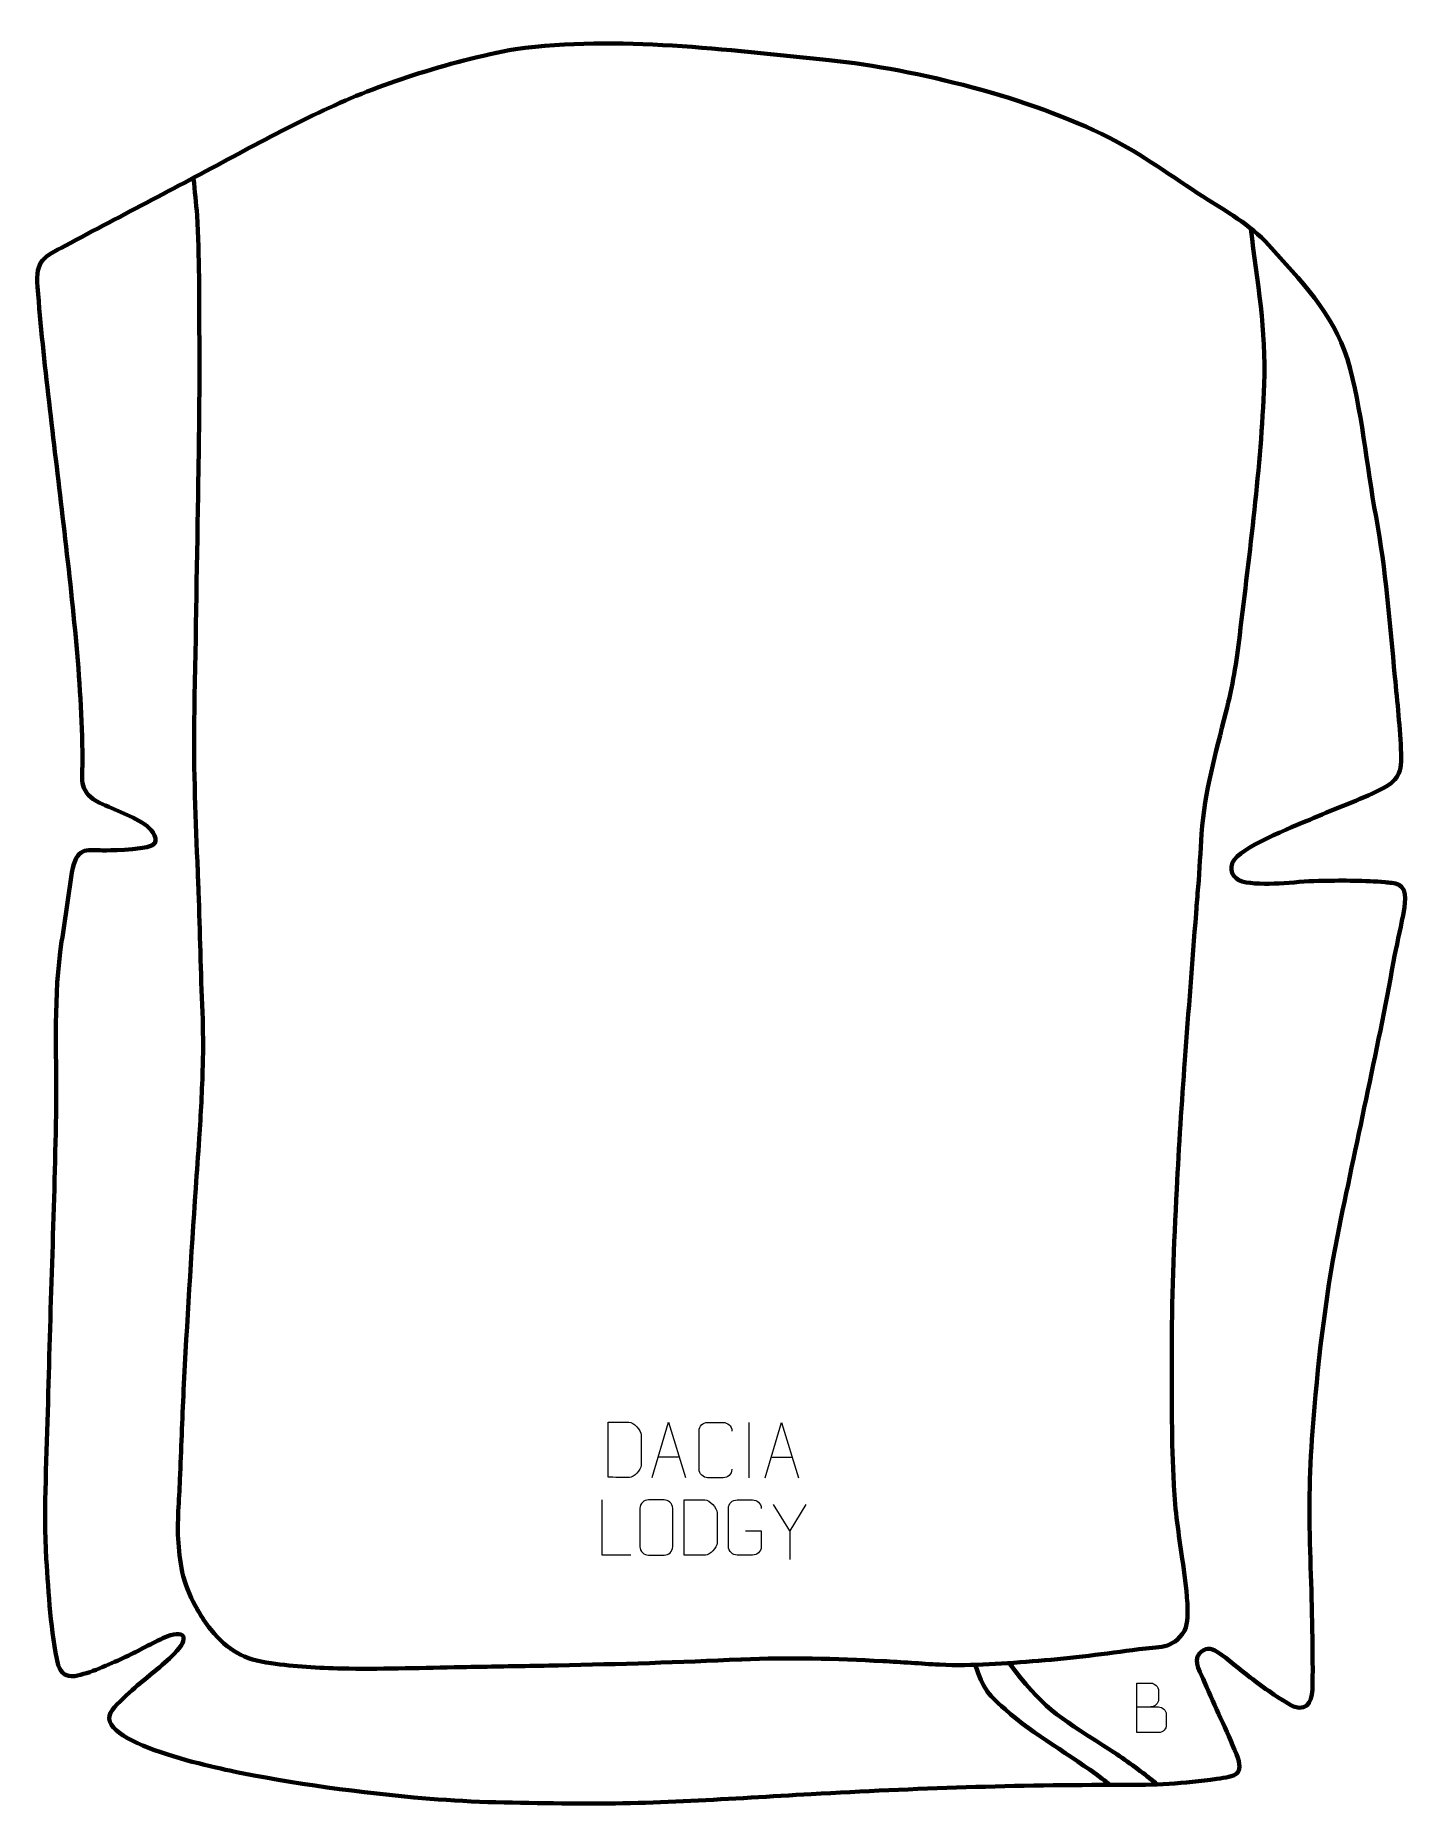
# Model space of a CAD drawing. Header units: millimetres. Extents: x 1161 to 1781, y 46 to 846.
import ezdxf

# ---------------------------------------------------------------- set-up
doc = ezdxf.new("R2010")
doc.units = ezdxf.units.MM
doc.header["$MEASUREMENT"] = 0
doc.layers.add('layer 1', color=7, linetype='Continuous')
doc.layers.add('layer 2', color=7, linetype='Continuous')

msp = doc.modelspace()

# ---------------------------------------------------------------- linework, layer by layer
at = {"layer": 'layer 1', "color": 142, "lineweight": 158}
for points, knots in [([(1709.9128, 758.5395), (1712.8087, 734.6158), (1716.9253, 712.7214), (1715.9942, 688.3725), (1715.9942, 688.3725), (1714.4911, 650.6273), (1709.3861, 612.4018), (1704.919, 574.8737), (1704.919, 574.8737), (1703.4517, 562.5479), (1701.6998, 552.0147), (1698.6619, 539.9497), (1698.6619, 539.9497), (1693.9136, 521.1504), (1689.1361, 504.6122), (1687.7034, 485.0635), (1687.7034, 485.0635), (1687.1172, 477.0652), (1686.7714, 469.0565), (1686.1363, 461.0593), (1686.1363, 461.0593), (1685.8296, 457.2415), (1685.5199, 453.4242), (1685.2225, 449.6056), (1685.2225, 449.6056), (1685.2225, 449.6056), (1685.1839, 449.1075), (1685.1839, 449.1075), (1685.1839, 449.1075), (1683.4816, 427.0186), (1681.7503, 404.9323), (1680.1312, 382.8371), (1680.1312, 382.8371), (1678.7121, 363.4075), (1677.4346, 343.9729), (1676.4517, 324.5159), (1676.4517, 324.5159), (1675.174, 299.0667), (1674.1616, 274.1995), (1674.2044, 248.697), (1674.2044, 248.697), (1674.2367, 229.4437), (1674.0723, 210.2355), (1675.0976, 190.9981), (1675.0976, 190.9981), (1675.0976, 190.9981), (1675.1247, 190.4966), (1675.1247, 190.4966), (1675.1247, 190.4966), (1675.7615, 178.965), (1677.2902, 168.6477), (1678.9586, 157.2776), (1678.9586, 157.2776), (1679.9067, 150.8161), (1680.76, 144.4164), (1681.2241, 137.8973), (1681.2241, 137.8973), (1681.2241, 137.8973), (1681.2585, 137.3998), (1681.2585, 137.3998), (1681.2585, 137.3998), (1681.4982, 133.3924), (1681.5615, 128.5464), (1679.971, 124.7995), (1679.971, 124.7995), (1674.657, 116.2085), (1668.1655, 117.6683), (1659.3042, 116.4585), (1659.3042, 116.4585), (1644.2376, 114.4035), (1629.1929, 112.5159), (1614.0354, 111.2522), (1614.0354, 111.2522), (1599.0209, 110.0427), (1584.3359, 108.8211), (1569.2444, 109.5064), (1569.2444, 109.5064), (1560.695, 109.9847), (1552.1626, 110.6685), (1543.6089, 111.0992), (1543.6089, 111.0992), (1522.3383, 112.1555), (1501.1938, 112.8818), (1479.9003, 111.8916), (1479.9003, 111.8916), (1479.9003, 111.8916), (1479.3932, 111.8676), (1479.3932, 111.8676), (1479.3932, 111.8676), (1451.9119, 110.5491), (1424.4092, 109.7657), (1396.904, 109.1568), (1396.904, 109.1568), (1391.2374, 109.0316), (1385.5707, 108.9244), (1379.9034, 108.8366), (1379.9034, 108.8366), (1369.8867, 108.6867), (1359.8772, 108.5132), (1349.8613, 108.3203), (1349.8613, 108.3203), (1333.1041, 107.9978), (1315.9469, 107.4174), (1299.2205, 107.7527), (1299.2205, 107.7527), (1288.466, 107.9683), (1277.8546, 108.625), (1267.1952, 110.1168), (1267.1952, 110.1168), (1254.6654, 111.9086), (1248.0342, 115.6711), (1239.9048, 125.3588), (1239.9048, 125.3588), (1237.7307, 128.083), (1235.8665, 131.0094), (1234.0984, 134.0079), (1234.0984, 134.0079), (1234.0984, 134.0079), (1233.8422, 134.4423), (1233.8422, 134.4423), (1233.8422, 134.4423), (1231.2093, 139.0436), (1229.0117, 143.9227), (1227.6201, 149.0466), (1227.6201, 149.0466), (1227.6201, 149.0466), (1227.5034, 149.4874), (1227.5034, 149.4874), (1227.5034, 149.4874), (1226.2108, 154.4988), (1225.6384, 159.5014), (1225.2558, 164.649), (1225.2558, 164.649), (1224.6152, 174.0364), (1225.5998, 183.7909), (1225.972, 193.202), (1225.972, 193.202), (1226.4871, 206.6842), (1227.0016, 220.1646), (1227.6614, 233.6409), (1227.6614, 233.6409), (1229.1613, 264.0829), (1231.0439, 294.5026), (1233.1453, 324.9086), (1233.1453, 324.9086), (1233.6648, 332.3966), (1234.18, 339.8848), (1234.6777, 347.3743), (1234.6777, 347.3743), (1235.4067, 358.3566), (1236.0213, 369.3331), (1236.2994, 380.3374), (1236.2994, 380.3374), (1236.4971, 388.3372), (1236.4775, 396.2998), (1236.1679, 404.2968), (1236.1679, 404.2968), (1235.3749, 422.4998), (1235.0215, 440.7203), (1234.3737, 458.929), (1234.3737, 458.929), (1234.2102, 463.4357), (1234.0379, 467.9419), (1233.8567, 472.4479), (1233.8567, 472.4479), (1232.9199, 495.2759), (1232.0407, 518.0319), (1232.4873, 540.8869), (1232.4873, 540.8869), (1233.1796, 575.4253), (1233.6903, 609.9671), (1234.2738, 644.5076), (1234.2738, 644.5076), (1234.6356, 665.8933), (1234.8829, 687.2749), (1234.744, 708.664), (1234.744, 708.664), (1234.6092, 727.3533), (1234.8473, 745.9859), (1233.6972, 764.6563), (1233.6972, 764.6563), (1233.347, 770.1971), (1232.6801, 775.7279), (1232.1673, 781.2569)], [0, 0, 0, 0, 0.0212766, 0.0212766, 0.0212766, 0.0212766, 0.04255319, 0.04255319, 0.04255319, 0.04255319, 0.06382979, 0.06382979, 0.06382979, 0.06382979, 0.08510638, 0.08510638, 0.08510638, 0.08510638, 0.10638298, 0.10638298, 0.10638298, 0.10638298, 0.12765957, 0.12765957, 0.12765957, 0.12765957, 0.14893617, 0.14893617, 0.14893617, 0.14893617, 0.17021277, 0.17021277, 0.17021277, 0.17021277, 0.19148936, 0.19148936, 0.19148936, 0.19148936, 0.21276596, 0.21276596, 0.21276596, 0.21276596, 0.23404255, 0.23404255, 0.23404255, 0.23404255, 0.25531915, 0.25531915, 0.25531915, 0.25531915, 0.27659574, 0.27659574, 0.27659574, 0.27659574, 0.29787234, 0.29787234, 0.29787234, 0.29787234, 0.31914894, 0.31914894, 0.31914894, 0.31914894, 0.34042553, 0.34042553, 0.34042553, 0.34042553, 0.36170213, 0.36170213, 0.36170213, 0.36170213, 0.38297872, 0.38297872, 0.38297872, 0.38297872, 0.40425532, 0.40425532, 0.40425532, 0.40425532, 0.42553191, 0.42553191, 0.42553191, 0.42553191, 0.44680851, 0.44680851, 0.44680851, 0.44680851, 0.46808511, 0.46808511, 0.46808511, 0.46808511, 0.4893617, 0.4893617, 0.4893617, 0.4893617, 0.5106383, 0.5106383, 0.5106383, 0.5106383, 0.53191489, 0.53191489, 0.53191489, 0.53191489, 0.55319149, 0.55319149, 0.55319149, 0.55319149, 0.57446809, 0.57446809, 0.57446809, 0.57446809, 0.59574468, 0.59574468, 0.59574468, 0.59574468, 0.61702128, 0.61702128, 0.61702128, 0.61702128, 0.63829787, 0.63829787, 0.63829787, 0.63829787, 0.65957447, 0.65957447, 0.65957447, 0.65957447, 0.68085106, 0.68085106, 0.68085106, 0.68085106, 0.70212766, 0.70212766, 0.70212766, 0.70212766, 0.72340426, 0.72340426, 0.72340426, 0.72340426, 0.74468085, 0.74468085, 0.74468085, 0.74468085, 0.76595745, 0.76595745, 0.76595745, 0.76595745, 0.78723404, 0.78723404, 0.78723404, 0.78723404, 0.80851064, 0.80851064, 0.80851064, 0.80851064, 0.82978723, 0.82978723, 0.82978723, 0.82978723, 0.85106383, 0.85106383, 0.85106383, 0.85106383, 0.87234043, 0.87234043, 0.87234043, 0.87234043, 0.89361702, 0.89361702, 0.89361702, 0.89361702, 0.91489362, 0.91489362, 0.91489362, 0.91489362, 0.93617021, 0.93617021, 0.93617021, 0.93617021, 0.95744681, 0.95744681, 0.95744681, 0.95744681, 1, 1, 1, 1]), ([(1585.3997, 109.3525), (1589.4102, 98.387), (1589.9861, 97.28), (1598.852, 89.3263), (1598.852, 89.3263), (1612.2451, 77.5181), (1628.4174, 68.7619), (1642.7199, 57.9155), (1642.7199, 57.9155), (1643.9104, 57.0127), (1645.0967, 56.1041), (1646.2829, 55.1953)], [0, 0, 0, 0, 0.25, 0.25, 0.25, 0.25, 0.5, 0.5, 0.5, 0.5, 1, 1, 1, 1]), ([(1600.6305, 110.438), (1615.3482, 90.3572), (1622.7247, 86.1379), (1643.2276, 72.9677), (1643.2276, 72.9677), (1649.812, 68.7381), (1656.1374, 64.466), (1662.3125, 59.6452), (1662.3125, 59.6452), (1664.0423, 58.2899), (1665.7557, 56.9154), (1667.4653, 55.5347), (1667.4653, 55.5347), (1667.4653, 55.5347), (1667.9198, 55.1673), (1667.9198, 55.1673)], [0, 0, 0, 0, 0.2, 0.2, 0.2, 0.2, 0.4, 0.4, 0.4, 0.4, 0.6, 0.6, 0.6, 0.6, 1, 1, 1, 1])]:
    msp.add_open_spline(points, degree=3, knots=knots, dxfattribs=at)
at = {"layer": 'layer 2', "color": 242, "lineweight": 158}
msp.add_open_spline([(1174.164, 750.958), (1200.222, 764.8759), (1226.4039, 778.4159), (1252.3866, 792.5045), (1252.3866, 792.5045), (1278.7018, 806.6926), (1302.7074, 818.9539), (1331.3766, 828.0481), (1331.3766, 828.0481), (1345.9593, 832.674), (1362.5919, 837.1771), (1377.6351, 839.853), (1377.6351, 839.853), (1424.5456, 846.0301), (1472.5672, 839.4736), (1519.3619, 834.8652), (1519.3619, 834.8652), (1559.5843, 830.4415), (1609.6752, 818.0286), (1645.832, 799.8151), (1645.832, 799.8151), (1660.4373, 792.4579), (1674.6641, 781.9815), (1688.4951, 773.0778), (1688.4951, 773.0778), (1698.7406, 766.5061), (1709.6639, 760.4132), (1717.926, 751.3103), (1717.926, 751.3103), (1732.0606, 735.5504), (1747.1803, 720.4044), (1753.6348, 699.6827), (1753.6348, 699.6827), (1760.22, 676.6314), (1762.1484, 651.9995), (1766.5172, 628.3791), (1766.5172, 628.3791), (1770.8989, 604.4849), (1772.7221, 580.2332), (1775.0401, 556.0781), (1775.0401, 556.0781), (1776.1374, 544.6493), (1777.4015, 532.754), (1777.8631, 521.3056), (1777.8631, 521.3056), (1778.2705, 511.2012), (1775.5919, 508.4974), (1766.7052, 504.1823), (1766.7052, 504.1823), (1756.8361, 499.4795), (1746.5237, 495.9029), (1736.533, 491.4807), (1736.533, 491.4807), (1729.0384, 488.2319), (1704.7857, 479.0257), (1701.6985, 472.128), (1701.6985, 472.128), (1699.7308, 467.1744), (1703.0151, 463.9165), (1707.7774, 463.1343), (1707.7774, 463.1343), (1718.1281, 461.4342), (1731.6758, 463.7858), (1742.5299, 463.8697), (1742.5299, 463.8697), (1751.8859, 463.9422), (1761.3349, 464.0547), (1770.6602, 463.2199), (1770.6602, 463.2199), (1772.3344, 463.066), (1775.0993, 462.7981), (1776.6351, 462.1276), (1776.6351, 462.1276), (1781.2355, 459.9201), (1779.4739, 452.3676), (1778.7097, 448.3357), (1778.7097, 448.3357), (1777.3612, 441.2939), (1775.7131, 434.4607), (1774.4363, 427.3525), (1774.4363, 427.3525), (1766.9049, 385.7337), (1757.3843, 344.6422), (1749.065, 303.2071), (1749.065, 303.2071), (1743.4737, 274.5654), (1739.9848, 244.1242), (1737.7877, 215.0149), (1737.7877, 215.0149), (1736.3115, 195.3032), (1736.1783, 176.9637), (1736.8412, 157.2305), (1736.8412, 157.2305), (1737.4632, 138.3483), (1738.0381, 119.1052), (1737.8472, 100.224), (1737.8472, 100.224), (1737.7131, 94.6965), (1736.6903, 87.971), (1729.2645, 90.644), (1729.2645, 90.644), (1722.8643, 93.7227), (1715.5107, 99.4098), (1709.7089, 103.7072), (1709.7089, 103.7072), (1704.6756, 107.5057), (1700.0034, 111.8051), (1694.771, 115.3197), (1694.771, 115.3197), (1691.8682, 117.2468), (1689.2291, 117.2968), (1686.7357, 114.6122), (1686.7357, 114.6122), (1683.7226, 110.9002), (1687.4767, 105.2185), (1689.021, 101.5659), (1689.021, 101.5659), (1693.6679, 90.6942), (1698.9904, 79.916), (1703.3853, 68.9866), (1703.3853, 68.9866), (1707.1985, 59.5037), (1703.0252, 59.1214), (1694.5153, 57.8861), (1694.5153, 57.8861), (1679.4645, 55.7164), (1666.4821, 55.0628), (1651.3086, 55.1303), (1651.3086, 55.1303), (1604.3794, 55.2716), (1558.1476, 53.5604), (1511.3074, 50.9996), (1511.3074, 50.9996), (1474.9407, 48.9678), (1438.7643, 46.2355), (1402.3013, 46.7399), (1402.3013, 46.7399), (1382.2993, 47.026), (1362.6557, 47.0784), (1342.6811, 48.5974), (1342.6811, 48.5974), (1313.3732, 50.8515), (1282.7631, 54.8664), (1253.912, 60.4903), (1253.912, 60.4903), (1245.5821, 62.1422), (1184.0177, 74.4283), (1195.468, 89.1156), (1195.468, 89.1156), (1197.8815, 92.2113), (1202.537, 96.4065), (1205.5842, 99.0596), (1205.5842, 99.0596), (1211.5794, 104.2116), (1217.7219, 108.7774), (1223.3829, 114.3651), (1223.3829, 114.3651), (1230.5635, 121.5542), (1228.6262, 126.1566), (1218.2842, 121.4542), (1218.2842, 121.4542), (1212.1613, 118.6157), (1206.3941, 115.2729), (1200.2052, 112.4367), (1200.2052, 112.4367), (1193.8281, 109.5144), (1185.2581, 105.5313), (1178.4167, 104.3585), (1178.4167, 104.3585), (1174.4816, 103.9817), (1172.2556, 105.4729), (1171.0126, 109.2079), (1171.0126, 109.2079), (1167.4949, 124.3336), (1166.6059, 141.7632), (1165.5939, 157.3228), (1165.5939, 157.3228), (1164.2302, 180.6741), (1165.9051, 204.64), (1166.4064, 228.0606), (1166.4064, 228.0606), (1167.3655, 272.8583), (1169.3987, 317.5331), (1170.0379, 362.3657), (1170.0379, 362.3657), (1170.2397, 387.0483), (1168.7391, 411.8601), (1172.519, 436.3408), (1172.519, 436.3408), (1174.2254, 447.4198), (1175.7244, 458.5882), (1177.52, 469.642), (1177.52, 469.642), (1180.1788, 479.7647), (1183.9022, 477.4055), (1192.8168, 477.6214), (1192.8168, 477.6214), (1196.5105, 477.7096), (1212.9217, 477.8842), (1214.6082, 480.8087), (1214.6082, 480.8087), (1216.2987, 483.7401), (1212.3401, 487.7998), (1210.1211, 489.3143), (1210.1211, 489.3143), (1202.757, 494.0714), (1195.7128, 496.0054), (1188.2295, 499.8764), (1188.2295, 499.8764), (1179.9125, 504.944), (1181.9795, 510.2765), (1181.9349, 518.8358), (1181.9349, 518.8358), (1181.6411, 555.108), (1177.1108, 592.4789), (1172.9714, 628.5388), (1172.9714, 628.5388), (1169.0092, 662.9851), (1164.3057, 697.8205), (1161.61, 732.3577), (1161.61, 732.3577), (1160.6565, 744.5724), (1164.4561, 745.7899), (1174.164, 750.958)], degree=3, knots=[0, 0, 0, 0, 0.01754386, 0.01754386, 0.01754386, 0.01754386, 0.03508772, 0.03508772, 0.03508772, 0.03508772, 0.05263158, 0.05263158, 0.05263158, 0.05263158, 0.07017544, 0.07017544, 0.07017544, 0.07017544, 0.0877193, 0.0877193, 0.0877193, 0.0877193, 0.10526316, 0.10526316, 0.10526316, 0.10526316, 0.12280702, 0.12280702, 0.12280702, 0.12280702, 0.14035088, 0.14035088, 0.14035088, 0.14035088, 0.15789474, 0.15789474, 0.15789474, 0.15789474, 0.1754386, 0.1754386, 0.1754386, 0.1754386, 0.19298246, 0.19298246, 0.19298246, 0.19298246, 0.21052632, 0.21052632, 0.21052632, 0.21052632, 0.22807018, 0.22807018, 0.22807018, 0.22807018, 0.24561404, 0.24561404, 0.24561404, 0.24561404, 0.26315789, 0.26315789, 0.26315789, 0.26315789, 0.28070175, 0.28070175, 0.28070175, 0.28070175, 0.29824561, 0.29824561, 0.29824561, 0.29824561, 0.31578947, 0.31578947, 0.31578947, 0.31578947, 0.33333333, 0.33333333, 0.33333333, 0.33333333, 0.35087719, 0.35087719, 0.35087719, 0.35087719, 0.36842105, 0.36842105, 0.36842105, 0.36842105, 0.38596491, 0.38596491, 0.38596491, 0.38596491, 0.40350877, 0.40350877, 0.40350877, 0.40350877, 0.42105263, 0.42105263, 0.42105263, 0.42105263, 0.43859649, 0.43859649, 0.43859649, 0.43859649, 0.45614035, 0.45614035, 0.45614035, 0.45614035, 0.47368421, 0.47368421, 0.47368421, 0.47368421, 0.49122807, 0.49122807, 0.49122807, 0.49122807, 0.50877193, 0.50877193, 0.50877193, 0.50877193, 0.52631579, 0.52631579, 0.52631579, 0.52631579, 0.54385965, 0.54385965, 0.54385965, 0.54385965, 0.56140351, 0.56140351, 0.56140351, 0.56140351, 0.57894737, 0.57894737, 0.57894737, 0.57894737, 0.59649123, 0.59649123, 0.59649123, 0.59649123, 0.61403509, 0.61403509, 0.61403509, 0.61403509, 0.63157895, 0.63157895, 0.63157895, 0.63157895, 0.64912281, 0.64912281, 0.64912281, 0.64912281, 0.66666667, 0.66666667, 0.66666667, 0.66666667, 0.68421053, 0.68421053, 0.68421053, 0.68421053, 0.70175439, 0.70175439, 0.70175439, 0.70175439, 0.71929825, 0.71929825, 0.71929825, 0.71929825, 0.73684211, 0.73684211, 0.73684211, 0.73684211, 0.75438596, 0.75438596, 0.75438596, 0.75438596, 0.77192982, 0.77192982, 0.77192982, 0.77192982, 0.78947368, 0.78947368, 0.78947368, 0.78947368, 0.80701754, 0.80701754, 0.80701754, 0.80701754, 0.8245614, 0.8245614, 0.8245614, 0.8245614, 0.84210526, 0.84210526, 0.84210526, 0.84210526, 0.85964912, 0.85964912, 0.85964912, 0.85964912, 0.87719298, 0.87719298, 0.87719298, 0.87719298, 0.89473684, 0.89473684, 0.89473684, 0.89473684, 0.9122807, 0.9122807, 0.9122807, 0.9122807, 0.92982456, 0.92982456, 0.92982456, 0.92982456, 0.94736842, 0.94736842, 0.94736842, 0.94736842, 0.96491228, 0.96491228, 0.96491228, 0.96491228, 1, 1, 1, 1], dxfattribs=at)
at = {"layer": 'layer 2', "color": 250, "lineweight": 9}
for points, knots in [([(1419.5226, 194.1898), (1421.8544, 194.1902), (1426.8046, 194.1662), (1429.1361, 194.1659), (1429.1361, 194.1659), (1431.0611, 194.0605), (1434.3797, 197.6021), (1434.3685, 199.6194), (1434.3685, 199.6194), (1434.3681, 205.3895), (1434.3681, 207.5592), (1434.3685, 213.3285), (1434.3685, 213.3285), (1434.3642, 215.4666), (1430.9897, 219.1267), (1428.8373, 219.1132), (1428.8373, 219.1132), (1426.5116, 219.1132), (1421.7873, 219.1132), (1419.4612, 219.1132), (1419.4612, 219.1132), (1419.4616, 213.3663), (1419.5229, 199.9371), (1419.5226, 194.1898)], [0, 0, 0, 0, 0.14285714, 0.14285714, 0.14285714, 0.14285714, 0.28571429, 0.28571429, 0.28571429, 0.28571429, 0.42857143, 0.42857143, 0.42857143, 0.42857143, 0.57142857, 0.57142857, 0.57142857, 0.57142857, 0.71428571, 0.71428571, 0.71428571, 0.71428571, 1, 1, 1, 1]), ([(1439.4444, 194.1617), (1439.4444, 194.1617), (1446.8154, 219.1152), (1446.8154, 219.1152), (1446.8154, 219.1152), (1446.8154, 219.1152), (1454.3853, 194.1617), (1454.3853, 194.1617)], [0, 0, 0, 0, 0.33333333, 0.33333333, 0.33333333, 0.33333333, 1, 1, 1, 1]), ([(1475.4215, 197.8421), (1475.2817, 195.5187), (1473.6045, 194.0391), (1471.4568, 194.0283), (1471.4568, 194.0283), (1469.1249, 194.0287), (1466.793, 194.0287), (1464.4615, 194.0283), (1464.4615, 194.0283), (1462.5365, 193.9229), (1460.5644, 195.8074), (1460.5756, 197.8247), (1460.5756, 197.8247), (1460.576, 203.5948), (1460.576, 209.3645), (1460.5756, 215.1338), (1460.5756, 215.1338), (1460.5798, 217.2719), (1462.3265, 218.9911), (1464.4789, 218.9776), (1464.4789, 218.9776), (1466.8046, 218.9776), (1469.1307, 218.9776), (1471.4568, 218.9776), (1471.4568, 218.9776), (1473.4034, 219.0131), (1475.3948, 217.5216), (1475.4215, 215.084)], [0, 0, 0, 0, 0.125, 0.125, 0.125, 0.125, 0.25, 0.25, 0.25, 0.25, 0.375, 0.375, 0.375, 0.375, 0.5, 0.5, 0.5, 0.5, 0.625, 0.625, 0.625, 0.625, 0.75, 0.75, 0.75, 0.75, 1, 1, 1, 1]), ([(1490.528, 194.0244), (1490.528, 194.0244), (1497.899, 218.9779), (1497.899, 218.9779), (1497.899, 218.9779), (1497.899, 218.9779), (1505.4689, 194.0244), (1505.4689, 194.0244)], [0, 0, 0, 0, 0.33333333, 0.33333333, 0.33333333, 0.33333333, 1, 1, 1, 1]), ([(1429.7546, 159.0404), (1429.7546, 159.0404), (1416.8055, 159.0404), (1416.8055, 159.0404), (1416.8055, 159.0404), (1416.8055, 159.0404), (1416.8055, 183.994), (1416.8055, 183.994)], [0, 0, 0, 0, 0.33333333, 0.33333333, 0.33333333, 0.33333333, 1, 1, 1, 1]), ([(1437.7605, 183.9937), (1440.0862, 183.9937), (1442.4123, 183.9937), (1444.7384, 183.9937), (1444.7384, 183.9937), (1446.685, 184.0293), (1448.6764, 182.5377), (1448.7031, 180.1001), (1448.7031, 180.1001), (1448.7027, 174.3532), (1448.7027, 168.6059), (1448.7031, 162.8582), (1448.7031, 162.8582), (1448.5633, 160.5348), (1446.8861, 159.0552), (1444.7384, 159.0444), (1444.7384, 159.0444), (1442.4065, 159.0448), (1440.0746, 159.0448), (1437.7431, 159.0444), (1437.7431, 159.0444), (1435.8181, 158.939), (1433.846, 160.8235), (1433.8572, 162.8408), (1433.8572, 162.8408), (1433.8575, 168.6109), (1433.8575, 174.3806), (1433.8572, 180.1499), (1433.8572, 180.1499), (1433.8614, 182.288), (1435.6081, 184.0072), (1437.7605, 183.9937)], [0, 0, 0, 0, 0.11111111, 0.11111111, 0.11111111, 0.11111111, 0.22222222, 0.22222222, 0.22222222, 0.22222222, 0.33333333, 0.33333333, 0.33333333, 0.33333333, 0.44444444, 0.44444444, 0.44444444, 0.44444444, 0.55555556, 0.55555556, 0.55555556, 0.55555556, 0.66666667, 0.66666667, 0.66666667, 0.66666667, 0.77777778, 0.77777778, 0.77777778, 0.77777778, 1, 1, 1, 1]), ([(1453.8878, 159.0686), (1456.2196, 159.069), (1461.1698, 159.045), (1463.5013, 159.0447), (1463.5013, 159.0447), (1465.4263, 158.9393), (1468.7449, 162.4809), (1468.7337, 164.4982), (1468.7337, 164.4982), (1468.7333, 170.2683), (1468.7333, 172.438), (1468.7337, 178.2073), (1468.7337, 178.2073), (1468.7294, 180.3454), (1465.3549, 184.0055), (1463.2025, 183.992), (1463.2025, 183.992), (1460.8768, 183.992), (1456.1525, 183.992), (1453.8264, 183.992), (1453.8264, 183.992), (1453.8268, 178.2451), (1453.8881, 164.8159), (1453.8878, 159.0686)], [0, 0, 0, 0, 0.14285714, 0.14285714, 0.14285714, 0.14285714, 0.28571429, 0.28571429, 0.28571429, 0.28571429, 0.42857143, 0.42857143, 0.42857143, 0.42857143, 0.57142857, 0.57142857, 0.57142857, 0.57142857, 0.71428571, 0.71428571, 0.71428571, 0.71428571, 1, 1, 1, 1]), ([(1481.535, 170.0262), (1481.535, 170.0262), (1488.7031, 170.0262), (1488.7031, 170.0262), (1488.7031, 170.0262), (1488.7031, 170.0262), (1488.7031, 162.8581), (1488.7031, 162.8581), (1488.7031, 162.8581), (1488.5634, 160.5347), (1486.8862, 159.0551), (1484.7384, 159.0443), (1484.7384, 159.0443), (1482.4066, 159.0447), (1480.0746, 159.0447), (1477.7431, 159.0443), (1477.7431, 159.0443), (1475.8182, 158.9389), (1473.846, 160.8234), (1473.8572, 162.8407), (1473.8572, 162.8407), (1473.8576, 168.6108), (1473.8576, 174.3805), (1473.8572, 180.1498), (1473.8572, 180.1498), (1473.8614, 182.2879), (1475.6082, 184.0071), (1477.7605, 183.9937), (1477.7605, 183.9937), (1480.0862, 183.9937), (1482.4123, 183.9937), (1484.7384, 183.9937), (1484.7384, 183.9937), (1486.6851, 184.0291), (1488.6765, 182.5376), (1488.7031, 180.0999)], [0, 0, 0, 0, 0.1, 0.1, 0.1, 0.1, 0.2, 0.2, 0.2, 0.2, 0.3, 0.3, 0.3, 0.3, 0.4, 0.4, 0.4, 0.4, 0.5, 0.5, 0.5, 0.5, 0.6, 0.6, 0.6, 0.6, 0.7, 0.7, 0.7, 0.7, 0.8, 0.8, 0.8, 0.8, 1, 1, 1, 1]), ([(1508.8574, 181.9249), (1508.8574, 181.9249), (1501.535, 170.0262), (1501.535, 170.0262), (1501.535, 170.0262), (1501.535, 170.0262), (1501.5357, 156.9713), (1501.5357, 156.9713)], [0, 0, 0, 0, 0.33333333, 0.33333333, 0.33333333, 0.33333333, 1, 1, 1, 1]), ([(1658.4291, 90.4099), (1661.6881, 90.4103), (1664.9475, 90.4103), (1668.2072, 90.4099), (1668.2072, 90.4099), (1669.9765, 90.3944), (1671.6994, 88.8394), (1671.6994, 87.0036), (1671.6994, 87.0036), (1671.6991, 85.9928), (1671.6991, 83.2615), (1671.6994, 82.2504), (1671.6994, 82.2504), (1671.7153, 80.5863), (1670.334, 78.7825), (1668.2546, 78.7977), (1668.2546, 78.7977), (1664.9946, 78.798), (1661.7349, 78.798), (1658.4756, 78.7977), (1658.4756, 78.7977), (1658.4756, 86.2481), (1658.4756, 93.6982), (1658.4756, 101.148), (1658.4756, 101.148), (1660.6017, 101.148), (1662.7281, 101.148), (1664.8546, 101.148), (1664.8546, 101.148), (1666.3601, 101.1638), (1668.2381, 99.4526), (1668.254, 97.6949), (1668.254, 97.6949), (1668.2536, 95.8443), (1668.2536, 95.7136), (1668.254, 93.8627), (1668.254, 93.8627), (1668.2694, 92.0121), (1666.6085, 90.3944), (1664.8081, 90.4099)], [0, 0, 0, 0, 0.09090909, 0.09090909, 0.09090909, 0.09090909, 0.18181818, 0.18181818, 0.18181818, 0.18181818, 0.27272727, 0.27272727, 0.27272727, 0.27272727, 0.36363636, 0.36363636, 0.36363636, 0.36363636, 0.45454545, 0.45454545, 0.45454545, 0.45454545, 0.54545455, 0.54545455, 0.54545455, 0.54545455, 0.63636364, 0.63636364, 0.63636364, 0.63636364, 0.72727273, 0.72727273, 0.72727273, 0.72727273, 0.81818182, 0.81818182, 0.81818182, 0.81818182, 1, 1, 1, 1])]:
    msp.add_open_spline(points, degree=3, knots=knots, dxfattribs=at)
for points in [[(1482.9985, 218.9882), (1482.9985, 218.9882), (1482.9985, 194.0141), (1482.9985, 194.0141)], [(1442.167, 203.4111), (1442.167, 203.4111), (1451.6627, 203.4111), (1451.6627, 203.4111)], [(1493.2506, 203.2738), (1493.2506, 203.2738), (1502.7463, 203.2738), (1502.7463, 203.2738)], [(1501.535, 170.0262), (1501.535, 170.0262), (1494.2141, 181.9249), (1494.2141, 181.9249)]]:
    msp.add_open_spline(points, degree=3, dxfattribs=at)

doc.saveas('drawing.dxf')
